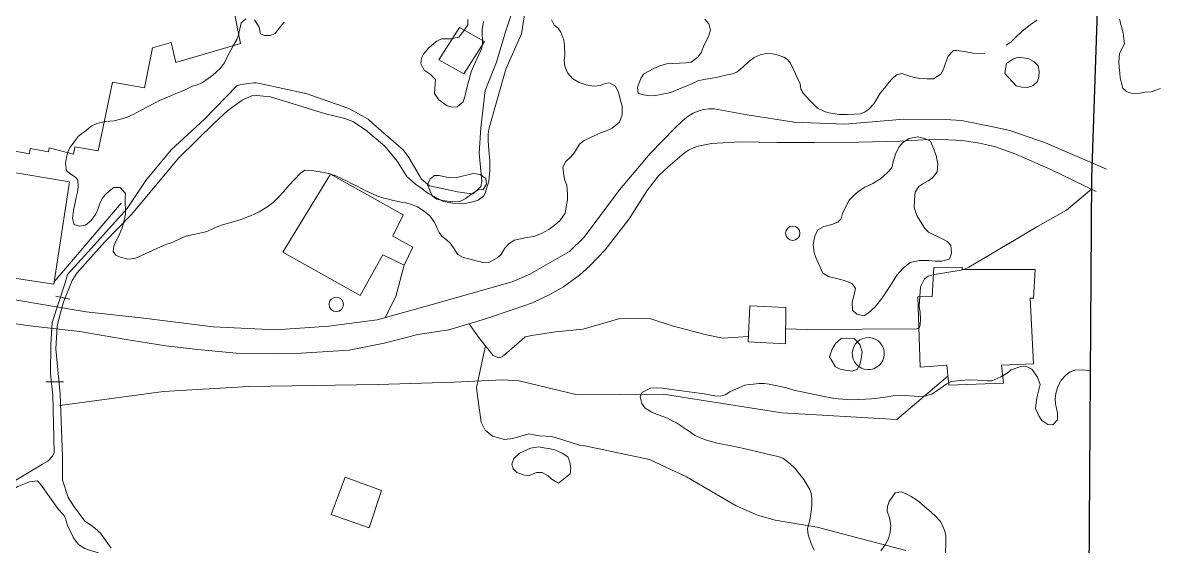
# Model space of a CAD drawing. Header units: metres. Extents: x 4652992 to 4879070, y 2074171 to 2309877.
# Drawn here: x 4654493.2 to 4654614.6, y 2308256 to 2308312 of the extents above; entities that cross this region are included whole.
import ezdxf

# ---------------------------------------------------------------- set-up
doc = ezdxf.new("R2010")
doc.units = ezdxf.units.M
doc.header["$MEASUREMENT"] = 0
doc.linetypes.add('DGN Style 3', pattern=[92.779933, 66.271381, -26.508552])
for name, color, linetype, lineweight in [('Level 16', 2, 'Continuous', 0), ('Level 17', 2, 'Continuous', 0), ('Level 19', 38, 'DGN Style 3', 0), ('Level 2', 6, 'Continuous', 0), ('Level 20', 30, 'DGN Style 3', 0), ('Level 30', 5, 'Continuous', 0), ('Level 35', 4, 'Continuous', 0), ('Level 37', 3, 'Continuous', 0), ('Level 40', 1, 'Continuous', 0), ('Level 47', 6, 'Continuous', 0), ('Level 61', 4, 'Continuous', 0)]:
    doc.layers.add(name, color=color, linetype=linetype, lineweight=lineweight)
doc.layers.add('Limite', color=38, linetype='Continuous', lineweight=0, plot=False)

# ---------------------------------------------------------------- blocks, each defined once
blk = doc.blocks.new('POSTE_1')
at = {"layer": 'Level 61'}
blk.add_circle((-4.7e-05, -1.9e-05, -2.4e-05), 0.770001, dxfattribs=at)

msp = doc.modelspace()

# ---------------------------------------------------------------- linework, layer by layer
at = {"layer": 'Level 16', "extrusion": (-0.0070424210708358, 0.0194901476623989, 0.9997852461651747)}
msp.add_circle((-5161995.555512, -588990.079396, 13567.329504), 1.716675999999999, dxfattribs=at)
at = {"layer": 'Level 17'}
msp.add_3dface([(4654530.261008, 2308257.993621, 1341.666783), (4654526.190332, 2308259.416424, 1341.466783), (4654527.696524, 2308263.428175, 1341.456783), (4654531.580093, 2308261.998933, 1341.626783)], dxfattribs=at)
at = {"layer": 'Level 19', "linetype": 'DGN Style 3'}
for points in [[(4654609.086728, 2308296.331207, 1356.793022), (4654602.597337, 2308299.134078, 1355.806067), (4654598.783095, 2308300.449689, 1355.351765), (4654597.134628, 2308300.807479, 1355.101765), (4654593.602919, 2308301.526811, 1354.568707), (4654591.847675, 2308301.619995, 1354.278707), (4654587.421467, 2308301.651075, 1353.489868), (4654581.134669, 2308301.130899, 1352.112017), (4654575.69126, 2308301.350615, 1350.76389), (4654570.681924, 2308302.121505, 1349.483582), (4654567.139525, 2308302.76071, 1348.783582), (4654566.561139, 2308302.755068, 1348.703582), (4654566.04122, 2308302.706762, 1348.633582), (4654565.514103, 2308302.561701, 1348.563582), (4654564.890173, 2308302.293563, 1348.453582), (4654564.334185, 2308301.958068, 1348.373582), (4654563.8389, 2308301.556754, 1348.293582), (4654562.99308, 2308300.723372, 1348.203582), (4654560.308797, 2308298.001254, 1347.313659), (4654557.019717, 2308294.131969, 1346.664705), (4654553.240309, 2308289.06472, 1345.850537), (4654551.688337, 2308287.542171, 1345.820537), (4654547.448933, 2308285.115493, 1345.215971), (4654545.563237, 2308284.283792, 1345.145971), (4654542.250049, 2308283.371998, 1344.61793), (4654536.98334, 2308281.859845, 1343.861646), (4654531.123695, 2308280.235322, 1342.623441), (4654525.933408, 2308279.558858, 1341.44928), (4654520.288699, 2308279.168751, 1339.918117), (4654513.573922, 2308279.460977, 1338.883478), (4654506.147457, 2308280.403237, 1338.053974), (4654500.004666, 2308281.066612, 1337.523396), (4654492.345795, 2308282.355942, 1337.296345)], [(4654607.998265, 2308293.923909, 1356.793022), (4654603.166317, 2308296.286294, 1356.033022), (4654599.418683, 2308297.912653, 1355.563022), (4654597.119689, 2308298.755779, 1355.203022), (4654595.528937, 2308299.105041, 1354.843022), (4654593.72119, 2308299.368323, 1354.643022), (4654590.748868, 2308299.51296, 1354.088022), (4654587.032496, 2308299.325087, 1353.398022), (4654582.623335, 2308299.190048, 1352.598022), (4654577.872602, 2308299.184177, 1351.463022), (4654573.886329, 2308299.189494, 1350.473022), (4654569.956727, 2308299.24315, 1349.443022), (4654566.870043, 2308299.057358, 1348.693022), (4654565.273993, 2308298.728483, 1348.363022), (4654564.475485, 2308298.373577, 1348.153022), (4654563.941526, 2308298.015302, 1347.988022), (4654562.212518, 2308296.571248, 1347.513022), (4654561.203331, 2308295.600705, 1347.393022), (4654559.999296, 2308294.033805, 1346.988022), (4654558.054139, 2308291.016761, 1346.533022), (4654555.497471, 2308287.699429, 1346.138022), (4654553.841929, 2308285.983158, 1345.883022), (4654552.738828, 2308284.983508, 1345.783022), (4654551.047254, 2308283.750375, 1345.548022), (4654549.584214, 2308282.947949, 1345.423022), (4654547.705494, 2308282.052695, 1345.168022), (4654545.657199, 2308281.325543, 1344.943022), (4654542.686142, 2308280.345356, 1344.553022), (4654538.779253, 2308279.137552, 1344.128022), (4654535.468706, 2308278.655912, 1343.688022), (4654531.868491, 2308277.741458, 1342.793022), (4654528.122042, 2308276.997695, 1341.943022), (4654522.97384, 2308276.658233, 1340.748022), (4654520.340258, 2308276.638649, 1340.023022), (4654516.024764, 2308276.675125, 1339.303022), (4654511.922355, 2308277.036309, 1338.758022), (4654508.511589, 2308277.455061, 1338.288022), (4654504.058359, 2308278.168039, 1337.858022), (4654499.317428, 2308278.980544, 1337.438022), (4654493.981081, 2308279.574987, 1337.283022), (4654491.551496, 2308279.935111, 1337.193022)]]:
    msp.add_polyline3d(points, dxfattribs=at)
at = {"layer": 'Level 2'}
msp.add_line((4654497.468159, 2308263.080643, 1335.366437), (4654497.45823, 2308265.628231, 1335.366437), dxfattribs=at)
for points in [[(4654545.985291, 2308314.494024, 1340.608169), (4654544.818668, 2308310.982537, 1340.470131), (4654543.887345, 2308307.761858, 1340), (4654542.66751, 2308304.723936, 1339.984141), (4654542.207298, 2308300.736849, 1339.966476), (4654542.008307, 2308298.048567, 1339.941734)], [(4654546.860121, 2308312.810014, 1340.58), (4654546.543418, 2308310.769639, 1340.54), (4654544.867853, 2308306.991544, 1340), (4654543.090313, 2308300.721846, 1339.961388)], [(4654542.008307, 2308298.048567, 1339.941734), (4654542.29975, 2308295.052108, 1339.659193), (4654542.192326, 2308294.480218, 1339.659193), (4654541.389185, 2308293.677998, 1339.541345), (4654541.188109, 2308293.68637, 1339.541345), (4654539.706888, 2308293.890426, 1339), (4654536.706582, 2308294.554517, 1338.932451), (4654535.867609, 2308295.255005, 1338.932451), (4654534.490078, 2308297.561893, 1338.813594), (4654533.928264, 2308298.337782, 1338.813594), (4654530.726807, 2308301.141862, 1338.656219), (4654530.137821, 2308301.658058, 1338.656219), (4654528.075597, 2308302.807406, 1338.54), (4654523.424899, 2308304.43916, 1338.52), (4654523.33085, 2308304.455443, 1338.52), (4654518.708039, 2308305.450095, 1338.513415), (4654518.185017, 2308305.531833, 1338.513415), (4654517.925567, 2308305.559126, 1338.513415), (4654516.547146, 2308305.381155, 1338.415487), (4654516.116956, 2308305.235302, 1338.415487), (4654512.646946, 2308301.651925, 1338.4), (4654509.062433, 2308298.405272, 1338), (4654506.381833, 2308295.104164, 1337.510462), (4654504.386448, 2308292.114415, 1337), (4654500.551381, 2308287.890841, 1336.88), (4654497.988546, 2308285.080834, 1336.88), (4654497.759828, 2308284.185589, 1336.88), (4654496.348314, 2308279.924988, 1336.88), (4654496.204205, 2308277.600264, 1336.88), (4654496.166997, 2308274.467126, 1336.406074), (4654496.414742, 2308272.181108, 1336), (4654496.554744, 2308266.0642, 1335.366437)], [(4654536.092722, 2308294.164645, 1338.980621), (4654535.977038, 2308294.174831, 1338.98), (4654535.207831, 2308294.712949, 1338.92), (4654534.294949, 2308295.54004, 1338.86), (4654533.241434, 2308297.18378, 1338.8), (4654531.913998, 2308298.7693, 1338.72), (4654529.857929, 2308300.516172, 1338.6), (4654528.517995, 2308301.417194, 1338.54), (4654527.64213, 2308301.744888, 1338.54), (4654525.581705, 2308302.242436, 1338.52), (4654519.701496, 2308304.052703, 1338.52), (4654517.847179, 2308304.215256, 1338.48), (4654517.484289, 2308304.049191, 1338.44), (4654517.030092, 2308303.863719, 1338.42), (4654516.664255, 2308303.680558, 1338.4), (4654515.138985, 2308302.588889, 1338.4), (4654513.697908, 2308301.271365, 1338.4), (4654509.89846, 2308297.548511, 1338), (4654504.847344, 2308291.466018, 1337), (4654501.946282, 2308288.517322, 1336.88), (4654498.980354, 2308285.192506, 1336.88), (4654498.494238, 2308284.413932, 1336.88), (4654497.606711, 2308282.225882, 1336.88), (4654497.187611, 2308280.71383, 1336.88), (4654496.898756, 2308279.548971, 1336.88), (4654496.759284, 2308277.108173, 1336.88), (4654497.206635, 2308272.263639, 1336), (4654497.45823, 2308265.628231, 1335.366437)], [(4654543.090313, 2308300.721846, 1339.961388), (4654542.971083, 2308300.081492, 1339.861388), (4654542.973896, 2308299.331877, 1339.771388), (4654543.058342, 2308298.391863, 1339.761388), (4654543.149817, 2308297.186234, 1339.741388), (4654543.141386, 2308296.218234, 1339.691388), (4654543.037687, 2308295.055208, 1339.661388), (4654542.662125, 2308293.745359, 1339.611388), (4654542.476322, 2308293.43381, 1339.551388), (4654541.911933, 2308293.020353, 1339.501388), (4654541.348762, 2308292.818204, 1339.471388), (4654540.976079, 2308292.750528, 1339.451388), (4654540.64762, 2308292.684008, 1339.401388), (4654539.480659, 2308292.6569, 1339.241388), (4654539.211184, 2308292.677115, 1339.231388), (4654538.188142, 2308292.871861, 1339.241388), (4654536.54087, 2308293.740707, 1339), (4654535.913361, 2308294.219378, 1338.975033)], [(4654496.554744, 2308266.0642, 1335.366437), (4654496.391295, 2308265.64208, 1335.366437), (4654495.887922, 2308265.125751, 1335.366437), (4654495.310369, 2308264.802472, 1335.366437), (4654491.236969, 2308262.356306, 1335), (4654487.044371, 2308260.182958, 1334.812468), (4654486.072862, 2308259.558617, 1334.812468)], [(4654495.108349, 2308262.671786, 1335.055283), (4654494.771694, 2308263.016605, 1335), (4654493.936507, 2308262.918107, 1334.97), (4654492.681655, 2308262.423724, 1334.95), (4654490.635023, 2308261.255506, 1334.87), (4654489.310128, 2308260.47259, 1334.840624)], [(4654498.63708, 2308256.92416, 1335.29), (4654497.998143, 2308258.259508, 1335.23), (4654497.769552, 2308258.984887, 1335.16), (4654497.657492, 2308259.239397, 1335.16), (4654497.501683, 2308259.472391, 1335.13), (4654497.042105, 2308259.969684, 1335.05), (4654495.108349, 2308262.671786, 1335.055283)], [(4654502.662124, 2308255.81297, 1335.381518), (4654501.531612, 2308257.421553, 1335.29), (4654500.649518, 2308258.169675, 1335.29), (4654499.834309, 2308258.703665, 1335.29), (4654498.627686, 2308260.343324, 1335.098918), (4654498.055248, 2308261.256673, 1335.098918), (4654497.468159, 2308263.080643, 1335.366437)], [(4654503.257127, 2308245.366252, 1335.56), (4654503.616049, 2308246.621252, 1335.54), (4654503.700914, 2308247.326468, 1335.53), (4654503.421136, 2308248.30117, 1335.53), (4654503.047367, 2308248.834161, 1335.53), (4654502.771049, 2308249.284986, 1335.45), (4654502.582867, 2308249.747935, 1335.45), (4654502.349393, 2308250.62052, 1335.44), (4654502.34616, 2308251.044336, 1335.44), (4654502.371881, 2308251.4928, 1335.42), (4654502.767527, 2308253.109309, 1335.38), (4654502.770415, 2308253.593377, 1335.32), (4654502.468484, 2308254.303501, 1335.29), (4654501.940821, 2308254.97676, 1335.29), (4654501.198245, 2308255.356986, 1335.29), (4654500.560743, 2308255.55342, 1335.29), (4654499.863419, 2308255.793285, 1335.29), (4654499.160573, 2308256.211264, 1335.29), (4654498.605421, 2308256.967272, 1335.29)]]:
    msp.add_polyline3d(points, dxfattribs=at)
at = {"layer": 'Level 20', "extrusion": (-0.5837366227017498, 0.1237818854310515, 0.8024522416666858), "elevation": -2430219.927675, "flags": 128}
msp.add_lwpolyline([(-3223599.612401, 3270361.599943), (-3223602.062226, 3270362.387587), (-3223605.508612, 3270362.638962)], dxfattribs=at)
at = {"layer": 'Level 20', "linetype": 'Continuous'}
for points in [[(4654607.491794, 2308294.171527, 1356.713361), (4654604.821314, 2308291.943727, 1357.093361), (4654601.742323, 2308290.180422, 1357.733361), (4654597.527643, 2308287.706529, 1358.213361), (4654594.399729, 2308285.862965, 1358.113361), (4654593.906936, 2308285.63526, 1358.113361), (4654593.548718, 2308285.530053, 1358.113361), (4654590.711755, 2308285.075107, 1358.113361), (4654590.048712, 2308284.898676, 1358.133361), (4654589.647178, 2308284.606259, 1358.153361), (4654589.223612, 2308283.759505, 1358.153361), (4654589.078683, 2308281.690199, 1357.873361), (4654589.163512, 2308281.0074, 1357.953361), (4654589.204946, 2308280.333821, 1358.013361), (4654589.191852, 2308279.686933, 1357.993361), (4654589.107413, 2308279.38759, 1357.973361), (4654588.832654, 2308279.249545, 1357.993361), (4654577.131409, 2308279.181884, 1357.333361), (4654574.790229, 2308279.265629, 1357.013361)], [(4654570.803991, 2308278.434139, 1356.700836), (4654568.03972, 2308278.249496, 1356.080836), (4654566.189944, 2308278.672162, 1355.620836), (4654562.658513, 2308279.587663, 1354.920836), (4654560.365122, 2308280.33123, 1354.540836), (4654557.055031, 2308280.353098, 1353.080836), (4654553.130961, 2308279.220087, 1351.280836), (4654550.174169, 2308278.925096, 1349.800836), (4654547.637961, 2308278.540877, 1348.840836), (4654546.919351, 2308278.390946, 1348.380836), (4654546.277798, 2308277.846686, 1348.020836), (4654544.485657, 2308276.261388, 1346.300836), (4654544.115802, 2308276.173542, 1345.740836), (4654543.500766, 2308276.409855, 1345.400836), (4654541.96047, 2308278.384622, 1344.800836), (4654540.946281, 2308279.807483, 1344.520836)], [(4654587.660709, 2308255.568623, 1344.743158), (4654578.180481, 2308258.068457, 1344.863158), (4654573.688483, 2308258.834013, 1344.903158), (4654571.785891, 2308259.360043, 1344.663158), (4654569.517987, 2308260.333542, 1344.463158), (4654564.186093, 2308263.436104, 1343.503158), (4654560.220869, 2308265.293196, 1342.903158), (4654553.335029, 2308266.750438, 1342.903158), (4654552.734764, 2308266.846624, 1343.103158), (4654551.082931, 2308267.381279, 1343.463158), (4654549.796969, 2308267.745965, 1343.663158), (4654548.480767, 2308267.839432, 1343.983158), (4654547.814485, 2308267.918744, 1344.063158), (4654547.316576, 2308268.054962, 1344.143158), (4654545.616463, 2308267.551051, 1343.503158), (4654544.718836, 2308267.432549, 1342.983158), (4654543.432874, 2308267.797235, 1342.583158), (4654542.64233, 2308268.427236, 1342.663158), (4654542.244846, 2308269.282519, 1342.823158), (4654541.821592, 2308272.086589, 1342.863158), (4654541.747542, 2308272.99681, 1343.063158), (4654542.679879, 2308277.46229, 1343.983158)]]:
    msp.add_polyline3d(points, dxfattribs=at)
at = {"layer": 'Level 30', "color": 1}
for points in [[(4654515.56251, 2308314.440915, 1345.449491), (4654516.496049, 2308309.734479, 1345.079491), (4654509.581916, 2308307.70771, 1345.079491), (4654509.081193, 2308309.856931, 1345.469491), (4654507.096948, 2308309.302758, 1345.229491), (4654506.216431, 2308305.012126, 1344.779491), (4654502.804557, 2308305.636547, 1344.599491), (4654501.275095, 2308298.265676, 1344.229491), (4654498.782118, 2308298.718076, 1344.229491), (4654498.647114, 2308297.940316, 1344.249491), (4654496.036994, 2308298.594227, 1346.789491), (4654495.967448, 2308298.1789, 1346.839491), (4654494.001076, 2308298.534875, 1347.139491), (4654493.915174, 2308297.977096, 1347.129491), (4654489.021768, 2308298.846892, 1347.069491)], [(4654521.025127, 2308287.459875, 1348.319491), (4654526.102791, 2308295.788128, 1348.559491), (4654533.885089, 2308291.429101, 1348.209491), (4654532.80109, 2308289.149417, 1347.909491), (4654534.909863, 2308287.992617, 1345.119491), (4654534.005092, 2308286.063945, 1345.339491), (4654531.712096, 2308287.168925, 1347.969493), (4654529.293301, 2308282.807064, 1348.289491), (4654521.025127, 2308287.459875, 1348.319491)], [(4654601.462956, 2308285.594963, 1360.033022), (4654601.298971, 2308282.537568, 1360.453022), (4654600.944417, 2308282.537775, 1360.563022), (4654601.283541, 2308275.523343, 1360.463022), (4654597.887427, 2308275.388617, 1360.423022), (4654598.074512, 2308273.457557, 1360.093022), (4654592.257421, 2308273.228792, 1360.223022), (4654592.030372, 2308275.378485, 1360.653022), (4654589.169176, 2308275.175245, 1360.333022), (4654588.931506, 2308282.693516, 1360.483022), (4654590.449834, 2308282.70146, 1360.493022), (4654590.648632, 2308285.811508, 1360.043022), (4654593.659832, 2308285.84781, 1360.063022), (4654593.661102, 2308285.592359, 1360.103022), (4654601.462956, 2308285.594963, 1360.033022)]]:
    msp.add_polyline3d(points, dxfattribs=at)
for points in [[(4654496.526022, 2308284.024858, 1344.150306), (4654489.670937, 2308285.064068, 1344.180306), (4654491.404486, 2308296.114339, 1344.350306), (4654498.211132, 2308294.962627, 1344.280306)], [(4654570.779231, 2308277.85887, 1358.623022), (4654570.944832, 2308281.706472, 1358.713022), (4654574.827697, 2308281.543588, 1358.803022), (4654574.763563, 2308277.644419, 1358.763022)]]:
    msp.add_3dface(points, dxfattribs=at)
at = {"layer": 'Level 35'}
msp.add_line((4654496.563967, 2308284.271158, 1338.255583), (4654503.733828, 2308292.676686, 1339.215583), dxfattribs=at)
msp.add_3dface([(4654537.695463, 2308308.000777, 1342.509491), (4654539.899398, 2308311.466539, 1342.449491), (4654542.584174, 2308309.966232, 1342.549491), (4654540.385217, 2308306.522463, 1342.539491)], dxfattribs=at)
at = {"layer": 'Level 37'}
msp.add_line((4654592.152776, 2308274.219565, 1359.573361), (4654586.675044, 2308269.566391, 1359.293361), dxfattribs=at)
at = {"layer": 'Level 37', "extrusion": (-0.1289229035739203, 0.284523587367897, 0.9499606376926218), "elevation": 57965.659743, "flags": 128}
msp.add_lwpolyline([(-5192337.373462, -171930.035048), (-5192326.483383, -171936.053559), (-5192315.72801, -171943.480657)], dxfattribs=at)
at = {"layer": 'Level 37'}
msp.add_polyline3d([(4654561.687505, 2308272.266936, 1354.857944), (4654552.50728, 2308272.216137, 1350.157944), (4654546.288391, 2308273.70317, 1346.857944), (4654544.535332, 2308273.813644, 1345.217944), (4654539.312305, 2308273.553797, 1343.277944), (4654531.200957, 2308273.307166, 1342.177944), (4654517.393367, 2308273.10064, 1340.717944), (4654508.272528, 2308272.561153, 1339.677944), (4654497.174391, 2308271.073887, 1336.897944)], dxfattribs=at)
at = {"layer": 'Level 40', "color": 3}
for points in [[(4654549.750037, 2308312.274217, 1346.940038), (4654550.03059, 2308311.716398, 1346.940038), (4654550.468659, 2308311.381734, 1346.940038), (4654550.767942, 2308310.970897, 1346.940038), (4654551.065501, 2308310.09244, 1346.800038), (4654551.151627, 2308309.545759, 1346.800038), (4654551.172787, 2308308.454323, 1346.800038), (4654551.117775, 2308307.952741, 1346.800038), (4654551.16955, 2308307.322784, 1346.820038), (4654551.463582, 2308306.626232, 1346.840038), (4654552.023094, 2308305.963825, 1346.840038), (4654552.69561, 2308305.59442, 1346.900038), (4654553.466894, 2308305.32479, 1347.060038), (4654554.268035, 2308305.18468, 1347.200038), (4654554.953402, 2308305.265433, 1347.300038), (4654555.474199, 2308305.486845, 1347.420038), (4654555.969632, 2308305.532492, 1347.640038), (4654556.587683, 2308305.189761, 1347.920038), (4654556.917242, 2308304.51585, 1348.120038), (4654557.18045, 2308303.554117, 1348.240038), (4654557.323183, 2308303.055788, 1348.260038), (4654557.319736, 2308302.120546, 1348.240038), (4654557.036155, 2308301.350529, 1348.140038), (4654556.250297, 2308300.702379, 1347.820038), (4654555.622921, 2308300.413045, 1347.680038), (4654555.09763, 2308300.237877, 1347.560038), (4654554.64125, 2308300.032965, 1347.440038), (4654553.910614, 2308299.6901, 1347.380038), (4654553.247712, 2308299.378125, 1347.260038), (4654552.76265, 2308298.983057, 1347.160038), (4654552.197002, 2308298.10694, 1347.080038), (4654551.775391, 2308297.592709, 1347.040038), (4654551.294822, 2308297.151397, 1347.020038), (4654550.954425, 2308296.529324, 1347.000038), (4654551.086448, 2308295.655863, 1347.060038), (4654551.161445, 2308295.126644, 1347.180038), (4654551.387534, 2308294.595499, 1347.260038), (4654551.464125, 2308293.61305, 1347.300038), (4654551.450308, 2308293.02723, 1347.300038), (4654551.374215, 2308292.499936, 1347.320038), (4654551.200739, 2308291.615934, 1347.300038), (4654550.637233, 2308290.814843, 1347.240038), (4654550.050085, 2308290.305609, 1347.240038), (4654549.450634, 2308289.874471, 1347.240038), (4654548.667884, 2308289.43701, 1347.200038), (4654547.871655, 2308289.138281, 1347.180038), (4654546.899727, 2308288.997672, 1347.100038), (4654545.807952, 2308288.731576, 1346.960038), (4654545.242851, 2308288.383715, 1346.940038), (4654544.774586, 2308287.864305, 1346.940038), (4654544.324293, 2308287.159919, 1346.940038), (4654543.94581, 2308286.832773, 1346.940038), (4654543.116405, 2308286.390133, 1346.840038), (4654542.397654, 2308286.361765, 1346.600038), (4654541.696456, 2308286.541014, 1346.420038), (4654540.911902, 2308286.75308, 1346.320038), (4654540.294061, 2308286.899514, 1346.160038), (4654539.730474, 2308287.215571, 1346.160038), (4654539.270906, 2308287.917118, 1345.720038), (4654538.919301, 2308288.429655, 1345.240038), (4654538.510122, 2308288.758178, 1345.160038), (4654538.027541, 2308289.16269, 1344.920038), (4654537.736069, 2308289.541673, 1344.400038), (4654537.518967, 2308289.980329, 1343.940038), (4654537.283892, 2308290.603962, 1343.940038), (4654536.726523, 2308291.341396, 1344.260038), (4654536.144964, 2308291.84243, 1344.560038), (4654535.41349, 2308292.284754, 1345.040038), (4654534.666604, 2308292.594486, 1345.700038), (4654534.124308, 2308292.739958, 1346.280038), (4654533.680989, 2308292.788907, 1346.980038), (4654533.204285, 2308292.890242, 1347.420038), (4654532.803127, 2308292.990615, 1347.760038), (4654532.344186, 2308293.103271, 1347.980038), (4654531.838591, 2308293.210747, 1347.980038), (4654531.081753, 2308293.477307, 1347.980038), (4654529.833556, 2308294.044569, 1348.000038), (4654529.052111, 2308294.467323, 1348.080038), (4654528.424107, 2308294.766881, 1348.200038), (4654527.914986, 2308295.056264, 1348.340038), (4654527.312556, 2308295.335289, 1348.380038), (4654526.677917, 2308295.606064, 1348.380038), (4654526.062217, 2308295.827525, 1348.400038), (4654525.441058, 2308295.959568, 1348.380038), (4654524.798818, 2308296.065899, 1348.380038), (4654524.08435, 2308296.187584, 1348.320038), (4654523.389997, 2308296.199319, 1348.260038), (4654522.907077, 2308295.879277, 1348.200038), (4654521.64867, 2308294.561665, 1348.120038), (4654521.089447, 2308293.910627, 1348.040038), (4654520.55794, 2308293.314083, 1347.800038), (4654519.989732, 2308292.755533, 1347.600038), (4654519.327039, 2308292.247261, 1347.400038), (4654518.484365, 2308291.747056, 1347.280038), (4654517.553842, 2308291.325911, 1347.280038), (4654516.539962, 2308290.937582, 1347.280038), (4654515.510462, 2308290.612959, 1347.120038), (4654514.658592, 2308290.401539, 1346.680038), (4654514.054439, 2308290.212943, 1346.440038), (4654513.594741, 2308289.99364, 1346.200038), (4654512.781924, 2308289.622955, 1345.700038), (4654512.129941, 2308289.489816, 1345.660038), (4654511.485769, 2308289.324823, 1345.660038), (4654510.658297, 2308289.153507, 1345.540038), (4654509.809954, 2308288.760181, 1345.020038), (4654509.003772, 2308288.418279, 1344.660038), (4654508.567297, 2308288.299713, 1344.440038), (4654505.183878, 2308286.769585, 1344.420038), (4654504.440728, 2308286.701114, 1344.180038), (4654503.638411, 2308286.901859, 1343.700038), (4654503.159356, 2308287.124465, 1343.540038), (4654502.87452, 2308287.532231, 1343.420038), (4654502.957248, 2308288.088307, 1343.380038), (4654503.15554, 2308288.619817, 1343.380038), (4654503.474857, 2308289.216178, 1343.380038), (4654503.832807, 2308290.045869, 1343.420038), (4654503.977811, 2308290.543417, 1343.460038), (4654504.200083, 2308291.507624, 1343.480038), (4654504.171659, 2308293.15917, 1343.500038), (4654504.193288, 2308293.713138, 1343.500038), (4654503.630458, 2308294.361154, 1343.500038), (4654502.961678, 2308294.352356, 1343.340038), (4654502.501014, 2308293.997391, 1343.240038), (4654502.027081, 2308293.584861, 1343.220038), (4654501.707555, 2308293.184797, 1343.200038), (4654501.462608, 2308292.648108, 1343.200038), (4654501.244411, 2308292.030251, 1343.180038), (4654500.996146, 2308291.479172, 1343.140038), (4654500.515787, 2308290.841562, 1343.140038), (4654499.917511, 2308290.349789, 1343.140038), (4654499.283291, 2308290.22797, 1343.160038), (4654498.689848, 2308290.414507, 1343.220038), (4654498.544764, 2308291.034107, 1343.300038), (4654498.621614, 2308291.893359, 1343.400038), (4654498.925648, 2308293.27798, 1343.460038), (4654499.061665, 2308293.868017, 1343.660038), (4654499.1399, 2308294.470338, 1344.220038), (4654499.11584, 2308295.154789, 1344.580038), (4654498.843307, 2308295.484457, 1344.940038), (4654498.460878, 2308295.731812, 1345.460038), (4654497.87386, 2308296.143428, 1345.680038), (4654497.783032, 2308296.93265, 1345.700038), (4654497.882348, 2308297.560682, 1345.820038), (4654498.021682, 2308298.16511, 1345.880038), (4654498.316601, 2308298.721369, 1345.960038), (4654498.821358, 2308299.399081, 1346.180038), (4654499.144202, 2308299.813536, 1346.220038), (4654499.522685, 2308300.140682, 1346.220038), (4654499.937871, 2308300.429833, 1346.180038), (4654500.532828, 2308300.907215, 1346.180038), (4654501.131313, 2308301.20269, 1346.220038), (4654502.073174, 2308301.410076, 1346.260038), (4654502.999623, 2308301.484871, 1346.280038), (4654503.643795, 2308301.649863, 1346.280038), (4654504.294602, 2308301.843638, 1346.180038), (4654505.086339, 2308302.188611, 1346.160038), (4654505.854643, 2308302.629144, 1346.120038), (4654507.300295, 2308303.37858, 1345.840038), (4654507.8166, 2308303.646236, 1345.840038), (4654509.108053, 2308304.186909, 1345.720038), (4654509.585514, 2308304.417533, 1345.700038), (4654510.081913, 2308304.598842, 1345.680038), (4654510.873649, 2308304.943815, 1345.780038), (4654511.354427, 2308305.18883, 1345.780038), (4654511.890846, 2308305.346535, 1345.780038), (4654512.347226, 2308305.551448, 1345.780038), (4654512.787985, 2308305.820066, 1345.780038), (4654513.52173, 2308306.37362, 1345.780038), (4654513.900213, 2308306.700765, 1345.780038), (4654514.363019, 2308307.130757, 1345.660038), (4654514.765692, 2308307.694303, 1345.560038), (4654515.000686, 2308308.187818, 1345.420038), (4654515.701385, 2308309.518311, 1345.320038), (4654516.095071, 2308310.174345, 1345.280038), (4654516.290046, 2308310.691464, 1345.280038), (4654516.56754, 2308311.960956, 1345.160038), (4654517.073682, 2308312.381735, 1345.160038)], [(4654517.989212, 2308312.277695, 1345.260038), (4654518.507739, 2308311.503229, 1345.320038), (4654518.618472, 2308310.800354, 1345.380038), (4654519.071953, 2308310.59828, 1345.460038), (4654519.650742, 2308310.611112, 1345.480038), (4654520.185985, 2308310.829452, 1345.500038), (4654520.631994, 2308311.383786, 1345.520038), (4654521.173453, 2308312.023503, 1345.820038)], [(4654540.808383, 2308312.30925, 1345.400038), (4654540.80294, 2308311.743088, 1345.380038), (4654540.393984, 2308311.094057, 1345.380038), (4654539.842952, 2308310.429234, 1345.260038), (4654538.973889, 2308310.261354, 1345.140038), (4654537.973243, 2308310.259447, 1345.000038), (4654537.485841, 2308310.010419, 1344.940038), (4654536.979908, 2308309.612001, 1344.900038), (4654536.590014, 2308309.250243, 1344.800038), (4654536.063624, 2308308.62618, 1344.440038), (4654535.839918, 2308308.183089, 1344.300038), (4654535.783795, 2308307.597036, 1344.260038), (4654536.146729, 2308306.891219, 1344.100038), (4654536.773555, 2308306.466619, 1343.720038), (4654537.337812, 2308305.901992, 1343.660038), (4654537.229222, 2308304.407117, 1342.520038)], [(4654537.229222, 2308304.407117, 1342.520038), (4654537.708194, 2308303.73796, 1342.500038), (4654538.603433, 2308303.072295, 1342.420038), (4654539.143244, 2308302.942189, 1342.360038), (4654539.664191, 2308303.00009, 1342.360038), (4654540.324089, 2308303.534434, 1342.360038), (4654540.484362, 2308304.037011, 1342.380038), (4654540.597276, 2308304.534325, 1342.520038), (4654540.864351, 2308305.642845, 1342.660038), (4654541.154144, 2308306.715869, 1342.880038), (4654541.539518, 2308307.599909, 1342.940038), (4654541.932929, 2308308.451573, 1343.080038), (4654542.263772, 2308309.163212, 1343.300038), (4654542.360612, 2308309.725274, 1343.680038), (4654542.341805, 2308311.201237, 1343.680038), (4654542.47099, 2308312.109081, 1343.700038)], [(4654596.089207, 2308308.658472, 1358.360038), (4654594.847098, 2308308.726261, 1358.000038), (4654593.869293, 2308308.888829, 1357.740038), (4654593.108171, 2308309.005335, 1357.340038), (4654592.74489, 2308309.007078, 1356.880038), (4654592.127885, 2308308.368323, 1356.540038), (4654591.66495, 2308307.01748, 1356.540038), (4654591.387795, 2308306.472542, 1356.520038), (4654590.595092, 2308305.991907, 1356.380038), (4654589.908549, 2308305.971788, 1356.320038), (4654589.159731, 2308306.010197, 1356.320038), (4654588.560828, 2308306.107316, 1356.300038), (4654588.082948, 2308306.269287, 1356.300038), (4654587.207228, 2308306.546021, 1356.220038), (4654586.645236, 2308306.408848, 1356.120038), (4654586.217956, 2308306.001497, 1356.080038), (4654585.830696, 2308305.570543, 1356.040038), (4654585.378052, 2308304.987427, 1355.980038), (4654584.917597, 2308304.436165, 1355.800038), (4654584.523911, 2308303.78013, 1355.740038), (4654584.234452, 2308303.313289, 1355.740038), (4654583.649656, 2308302.682784, 1355.740038), (4654583.208897, 2308302.414166, 1355.560038), (4654582.762469, 2308302.252427, 1355.360038), (4654582.127074, 2308302.191243, 1355.180038), (4654581.364986, 2308302.172088, 1355.000038), (4654580.516224, 2308302.171357, 1354.900038), (4654579.856221, 2308302.266367, 1354.680038), (4654579.422854, 2308302.35849, 1353.980038), (4654578.949468, 2308302.474217, 1353.640038), (4654578.186961, 2308302.847656, 1353.620038), (4654577.728778, 2308303.29227, 1353.360038), (4654577.372889, 2308303.654754, 1352.920038), (4654576.663252, 2308304.454749, 1352.660038), (4654576.399496, 2308304.888226, 1352.580038), (4654576.331133, 2308305.446227, 1352.580038), (4654575.591769, 2308307.037552, 1352.580038), (4654575.321168, 2308307.638544, 1352.460038), (4654574.992995, 2308308.055522, 1352.060038), (4654574.59612, 2308308.305948, 1351.740038), (4654573.991549, 2308308.509946, 1351.480038), (4654573.39928, 2308308.635848, 1351.220038), (4654572.758216, 2308308.681543, 1351.160038), (4654572.077342, 2308308.554546, 1351.160038), (4654571.428886, 2308308.2395, 1351.160038), (4654570.864961, 2308307.831004, 1351.120038), (4654570.222383, 2308307.212781, 1351.080038), (4654569.585264, 2308306.683977, 1351.080038), (4654569.106627, 2308306.513988, 1351.020038), (4654568.372464, 2308306.353029, 1350.960038), (4654567.549485, 2308306.135468, 1350.920038), (4654566.728649, 2308305.992934, 1350.880038), (4654566.043281, 2308305.91218, 1350.800038), (4654565.413554, 2308305.744117, 1350.740038), (4654564.818387, 2308305.463033, 1350.680038), (4654564.168755, 2308305.208623, 1350.620038), (4654563.686802, 2308305.024243, 1350.520038), (4654562.527501, 2308304.53096, 1350.000038), (4654561.592275, 2308304.352356, 1349.700038), (4654560.922529, 2308304.207896, 1349.600038), (4654560.293768, 2308304.175495, 1349.320038), (4654559.604874, 2308304.276647, 1348.860038), (4654559.015923, 2308304.41694, 1348.740038), (4654558.935257, 2308305.053038, 1348.560038), (4654559.126915, 2308305.555766, 1348.560038), (4654559.354098, 2308306.081134, 1348.540038), (4654559.636922, 2308306.519193, 1348.520038), (4654560.622877, 2308307.049326, 1348.520038), (4654561.346878, 2308307.363409, 1348.520038), (4654562.047657, 2308307.576753, 1348.540038), (4654564.117239, 2308307.680282, 1348.580038), (4654564.680406, 2308307.756819, 1348.580038), (4654565.435232, 2308308.336084, 1348.560038), (4654565.77798, 2308308.836886, 1348.500038), (4654566.044973, 2308309.534948, 1348.220038), (4654566.245617, 2308309.945187, 1347.960038), (4654566.581521, 2308310.613505, 1347.940038), (4654566.764193, 2308311.208721, 1348.060038), (4654566.564644, 2308311.854994, 1347.980038), (4654566.134176, 2308312.354103, 1347.940038)], [(4654601.680458, 2308312.247952, 1357.120038), (4654600.964286, 2308311.767442, 1357.400038), (4654600.066271, 2308311.02427, 1357.480038), (4654599.374453, 2308310.38792, 1357.480038), (4654598.902147, 2308309.915824, 1357.560038), (4654598.370011, 2308309.57698, 1357.880038)], [(4654611.013274, 2308309.721229, 1356.080038), (4654610.884926, 2308310.86342, 1356.000038), (4654610.477317, 2308312.366312, 1356.000038)], [(4654614.888497, 2308304.939597, 1359.184124), (4654613.896115, 2308304.58627, 1359.104124), (4654613.245367, 2308304.54636, 1358.744124), (4654612.687754, 2308304.456495, 1358.684124), (4654612.122113, 2308304.418806, 1358.664124), (4654611.784495, 2308304.426362, 1358.184124), (4654611.285495, 2308304.580314, 1357.844124), (4654610.842298, 2308304.961641, 1357.504124), (4654610.698983, 2308305.51123, 1357.284124), (4654610.574938, 2308306.07442, 1356.924124), (4654610.52757, 2308306.590499, 1356.744124), (4654610.466954, 2308307.227376, 1356.664124), (4654610.422395, 2308307.7599, 1356.664124), (4654610.478201, 2308308.681394, 1356.644124), (4654611.013274, 2308309.721229, 1356.080038)], [(4654598.226683, 2308306.558595, 1356.980038), (4654598.292824, 2308307.042715, 1356.820038), (4654598.411078, 2308307.621432, 1356.720038), (4654599.157127, 2308308.096888, 1356.600038), (4654599.656843, 2308308.292588, 1356.580038), (4654600.244618, 2308308.212931, 1356.560038), (4654600.782422, 2308308.113704, 1356.580038), (4654601.360454, 2308307.794576, 1356.620038), (4654601.789746, 2308307.356103, 1356.700038), (4654601.915891, 2308306.785819, 1356.720038), (4654601.880993, 2308306.174286, 1356.760038), (4654601.710416, 2308305.69727, 1356.800038), (4654601.208766, 2308305.230246, 1356.800038), (4654600.654585, 2308305.06122, 1356.800038), (4654600.05354, 2308305.083313, 1356.800038), (4654599.446826, 2308305.212285, 1356.800038), (4654598.226683, 2308306.558595, 1356.980038)], [(4654578.003339, 2308286.898483, 1360.600038), (4654577.844627, 2308287.378599, 1360.540038), (4654577.752139, 2308288.276206, 1360.480038), (4654577.915184, 2308289.179099, 1360.380038), (4654578.246428, 2308289.837957, 1360.320038), (4654578.878695, 2308290.179946, 1360.280038), (4654579.737091, 2308290.399534, 1360.280038), (4654580.37828, 2308290.650343, 1360.260038), (4654580.733023, 2308291.021476, 1360.260038), (4654580.874707, 2308291.57176, 1360.260038), (4654581.170891, 2308292.208298, 1360.380038), (4654581.591857, 2308292.996922, 1360.580038), (4654582.350665, 2308293.758481, 1360.680038), (4654582.822777, 2308294.119583, 1360.740038), (4654583.275285, 2308294.39556, 1360.760038), (4654584.098306, 2308294.786346, 1360.800038), (4654584.929936, 2308295.279471, 1360.820038), (4654585.665874, 2308295.941718, 1360.820038), (4654586.131136, 2308296.467964, 1360.820038), (4654586.292423, 2308297.103373, 1360.760038), (4654586.582638, 2308298.038797, 1360.700038), (4654586.934678, 2308298.723003, 1360.600038), (4654587.323287, 2308299.176233, 1360.540038), (4654588.00695, 2308299.61148, 1360.540038), (4654588.88407, 2308299.78245, 1360.540038), (4654589.668514, 2308299.615948, 1360.540038), (4654590.288655, 2308299.32063, 1360.520038), (4654590.691654, 2308298.342235, 1360.520038), (4654590.880084, 2308297.796288, 1360.520038), (4654591.065876, 2308296.849114, 1360.560038), (4654590.982752, 2308296.033425, 1360.160038), (4654590.505615, 2308295.390652, 1360.080038), (4654590.043305, 2308295.072112, 1360.160038), (4654589.474623, 2308294.746389, 1360.180038), (4654589.018848, 2308294.456225, 1360.180038), (4654588.657885, 2308293.863198, 1360.180038), (4654588.560498, 2308293.050536, 1360.200038), (4654588.520161, 2308292.225764, 1360.200038), (4654588.820934, 2308291.388114, 1360.300038), (4654589.11781, 2308290.923315, 1360.380038), (4654589.39389, 2308290.433169, 1360.520038), (4654589.716024, 2308289.948128, 1360.640038), (4654590.064297, 2308289.576586, 1360.700038), (4654591.602021, 2308288.848412, 1360.920038), (4654592.079537, 2308288.583367, 1360.960038), (4654592.456334, 2308288.205771, 1361.000038), (4654592.541094, 2308287.339566, 1361.120038), (4654592.305227, 2308286.705106, 1361.240038), (4654591.446832, 2308286.485519, 1361.360038), (4654590.775609, 2308286.49406, 1361.200038), (4654590.131717, 2308286.556324, 1361.100038), (4654589.112851, 2308286.549369, 1361.060038), (4654588.126092, 2308286.357027, 1360.880038), (4654587.360435, 2308285.760613, 1360.620038), (4654586.69047, 2308284.995078, 1360.500038), (4654585.944479, 2308283.769489, 1360.280038), (4654585.068052, 2308282.497182, 1360.180038), (4654584.354419, 2308281.606987, 1360.180038), (4654583.615214, 2308280.930553, 1360.180038), (4654583.148444, 2308280.657604, 1360.200038), (4654582.406787, 2308280.815023, 1360.220038), (4654581.957483, 2308281.267533, 1360.220038), (4654581.908977, 2308282.096281, 1360.240038), (4654582.130266, 2308282.927287, 1360.320038), (4654582.255299, 2308283.600153, 1360.400038), (4654581.865118, 2308284.114518, 1360.400038), (4654581.088088, 2308284.443137, 1360.400038), (4654579.386375, 2308284.848976, 1360.420038), (4654578.754044, 2308285.221286, 1360.420038), (4654578.003339, 2308286.898483, 1360.600038)], [(4654536.990941, 2308293.480921, 1342.030306), (4654537.486431, 2308293.106255, 1342.030306), (4654538.103414, 2308292.959896, 1342.010306), (4654539.215651, 2308292.847012, 1342.010306), (4654539.95889, 2308292.881749, 1342.000306), (4654540.535378, 2308293.136676, 1342.000306), (4654541.237646, 2308293.672899, 1342.010306), (4654541.925621, 2308294.112057, 1342.020306), (4654542.441362, 2308294.133484, 1342.050306), (4654542.813699, 2308294.716638, 1342.050306), (4654542.736997, 2308295.333505, 1341.980306), (4654542.139788, 2308295.737461, 1341.930306), (4654541.392976, 2308295.857479, 1341.910306), (4654539.644933, 2308295.420033, 1341.890306), (4654538.833564, 2308295.392057, 1341.880306), (4654537.742291, 2308295.631389, 1341.870306), (4654537.238937, 2308295.630432, 1341.850306), (4654536.761547, 2308295.300572, 1341.870306), (4654536.480923, 2308294.644053, 1341.940306), (4654536.990941, 2308293.480921, 1342.030306)], [(4654579.493511, 2308276.28457, 1360.740038), (4654579.723723, 2308277.024397, 1360.720038), (4654580.115284, 2308277.685334, 1360.700038), (4654580.715445, 2308278.212709, 1360.700038), (4654581.342686, 2308278.273027, 1360.700038), (4654582.143466, 2308278.177463, 1360.700038), (4654582.726789, 2308277.59234, 1360.680038), (4654582.980312, 2308276.809362, 1360.680038), (4654582.884999, 2308276.070665, 1360.680038), (4654582.764113, 2308275.545728, 1360.680038), (4654582.47773, 2308274.951752, 1360.680038), (4654581.88913, 2308274.734423, 1360.680038), (4654581.16293, 2308274.829039, 1360.700038), (4654580.624218, 2308274.958264, 1360.700038), (4654580.108376, 2308275.186801, 1360.700038), (4654579.493511, 2308276.28457, 1360.740038)], [(4654577.849467, 2308255.623643, 1352.020038), (4654577.519803, 2308256.31081, 1351.920038), (4654577.216224, 2308257.254872, 1351.840038), (4654577.142666, 2308257.903307, 1351.840038), (4654577.295471, 2308258.5193, 1351.900038), (4654577.416983, 2308259.064733, 1351.920038), (4654577.531741, 2308259.719646, 1352.060038), (4654577.603431, 2308260.460848, 1352.260038), (4654577.581057, 2308261.129329, 1352.420038), (4654577.51097, 2308261.653541, 1352.640038), (4654577.373279, 2308262.084, 1352.900038), (4654577.061956, 2308262.6438, 1353.020038), (4654576.744066, 2308263.174116, 1353.100038), (4654576.300632, 2308263.700113, 1353.260038), (4654575.764496, 2308264.369206, 1353.360038), (4654575.293053, 2308264.839384, 1353.360038), (4654574.489409, 2308265.426132, 1353.580038), (4654574.000184, 2308265.606786, 1353.700038), (4654573.31936, 2308265.76622, 1353.900038), (4654570.331651, 2308266.475319, 1354.300038), (4654568.98159, 2308266.776301, 1354.440038), (4654567.487829, 2308267.061368, 1354.660038), (4654566.311211, 2308267.371974, 1354.680038), (4654565.575732, 2308267.635585, 1354.680038), (4654565.04344, 2308267.902528, 1354.680038), (4654564.398554, 2308268.363082, 1354.740038), (4654563.950474, 2308268.658522, 1355.000038), (4654563.558597, 2308268.926638, 1355.280038), (4654563.107233, 2308269.207336, 1355.520038), (4654562.642733, 2308269.429069, 1355.620038), (4654562.146753, 2308269.719204, 1355.660038), (4654561.150147, 2308270.068917, 1355.680038), (4654560.39806, 2308270.397784, 1355.780038), (4654559.754909, 2308270.796226, 1355.780038), (4654559.423883, 2308271.267577, 1355.960038), (4654559.22633, 2308271.988546, 1356.180038), (4654559.423937, 2308272.456139, 1356.640038), (4654560.335211, 2308272.911712, 1356.900038), (4654560.951341, 2308272.951193, 1357.080038), (4654561.613823, 2308272.919126, 1357.340038), (4654562.334243, 2308272.797625, 1357.580038), (4654566.088164, 2308272.312369, 1358.600038), (4654567.236586, 2308272.084906, 1358.600038), (4654567.824708, 2308272.068567, 1358.780038), (4654568.326696, 2308272.224806, 1358.960038), (4654568.828497, 2308272.520009, 1359.160038), (4654569.525182, 2308272.851172, 1359.320038), (4654570.434907, 2308273.229893, 1359.600038), (4654570.89073, 2308273.318716, 1359.900038), (4654571.336701, 2308273.363314, 1360.480038), (4654571.908216, 2308273.412232, 1361.040038), (4654572.502906, 2308273.425375, 1361.140038), (4654573.01512, 2308273.347911, 1361.140038), (4654573.877692, 2308273.165472, 1361.140038), (4654574.725392, 2308272.986178, 1361.220038), (4654575.678931, 2308272.722755, 1361.320038), (4654578.902855, 2308272.025439, 1361.420038), (4654579.649735, 2308271.882906, 1361.440038), (4654580.391596, 2308271.787742, 1361.520038), (4654581.880151, 2308271.689008, 1361.600038), (4654582.633413, 2308271.714921, 1361.660038), (4654583.973061, 2308271.786605, 1361.720038), (4654585.221743, 2308271.939274, 1361.800038), (4654586.510021, 2308272.129876, 1361.960038), (4654587.111279, 2308272.172503, 1361.960038), (4654588.993072, 2308272.021468, 1361.980038), (4654589.591047, 2308272.049353, 1361.940038), (4654590.438186, 2308272.286951, 1361.860038), (4654590.967996, 2308272.637974, 1361.780038), (4654592.037467, 2308273.384243, 1361.700038), (4654592.526132, 2308273.62048, 1361.640038), (4654593.442798, 2308273.750756, 1361.560038), (4654594.4091, 2308273.824226, 1361.480038), (4654595.319385, 2308273.786055, 1361.440038), (4654595.823295, 2308273.741219, 1361.400038), (4654596.363517, 2308273.719575, 1361.320038), (4654596.859123, 2308273.707368, 1360.920038), (4654597.793572, 2308274.127167, 1360.920038), (4654598.491806, 2308274.535183, 1360.920038), (4654598.925816, 2308274.875596, 1360.920038), (4654599.939644, 2308275.232298, 1360.920038), (4654600.474846, 2308275.258023, 1360.920038), (4654601.111242, 2308274.969062, 1360.920038), (4654601.730228, 2308274.112649, 1360.960038), (4654602.000592, 2308273.299101, 1360.900038), (4654601.721255, 2308272.185045, 1360.920038), (4654601.61133, 2308271.621726, 1360.920038), (4654601.524955, 2308270.744705, 1360.920038), (4654601.853071, 2308269.980686, 1360.980038), (4654602.17753, 2308269.479852, 1361.020038), (4654602.814112, 2308269.051927, 1361.060038), (4654603.347766, 2308269.0008, 1361.080038), (4654603.869085, 2308269.523415, 1361.080038), (4654603.871435, 2308270.232975, 1361.040038), (4654603.665205, 2308271.264499, 1361.040038), (4654603.628146, 2308271.797162, 1361.040038), (4654603.701758, 2308272.337289, 1361.040038), (4654603.890689, 2308273.115438, 1361.040038), (4654604.259818, 2308273.79373, 1361.020038), (4654604.790989, 2308274.360569, 1361.020038), (4654605.230019, 2308274.653612, 1361.020038), (4654605.726987, 2308274.857221, 1361.020038), (4654606.543021, 2308274.885293, 1361.020038), (4654607.372427, 2308274.789425, 1361.164348)], [(4654550.486719, 2308262.764572, 1343.760836), (4654549.783672, 2308263.204875, 1343.780836), (4654549.398193, 2308263.54724, 1343.780836), (4654548.752171, 2308263.898784, 1343.740836), (4654548.154061, 2308263.918121, 1343.680836), (4654547.366129, 2308263.578928, 1343.680836), (4654546.851708, 2308263.626547, 1343.860836), (4654546.049713, 2308263.903776, 1343.880836), (4654545.644758, 2308264.296275, 1343.940836), (4654545.527009, 2308264.796635, 1344.020836), (4654545.711205, 2308265.401734, 1344.180836), (4654546.336134, 2308265.974823, 1344.400836), (4654547.496887, 2308266.526432, 1344.600836), (4654548.344656, 2308266.653581, 1344.600836), (4654548.937507, 2308266.543341, 1344.560836), (4654549.592642, 2308266.435244, 1344.560836), (4654550.111803, 2308266.340613, 1344.500836), (4654550.8938, 2308265.975603, 1344.220836), (4654551.482276, 2308265.574904, 1344.160836), (4654551.726001, 2308265.017188, 1344.120836), (4654551.821825, 2308264.352775, 1344.080836), (4654551.732722, 2308263.758205, 1344.020836), (4654550.486719, 2308262.764572, 1343.760836)], [(4654591.886754, 2308255.232488, 1355.660038), (4654591.921385, 2308256.506353, 1355.660038), (4654591.937058, 2308257.135915, 1355.740038), (4654591.804199, 2308257.657968, 1356.000038), (4654591.611853, 2308258.192603, 1356.160038), (4654591.308834, 2308258.719774, 1356.260038), (4654590.776169, 2308259.264644, 1356.340038), (4654590.093049, 2308259.903081, 1356.360038), (4654588.889037, 2308260.929538, 1356.360038), (4654588.201271, 2308261.337417, 1356.360038), (4654587.622628, 2308261.675908, 1356.420038), (4654587.144991, 2308261.838675, 1356.500038), (4654586.51244, 2308261.725487, 1356.480038), (4654585.87599, 2308260.825886, 1356.460038), (4654585.673549, 2308260.266699, 1356.440038), (4654585.665993, 2308259.743473, 1356.420038), (4654585.88325, 2308259.110952, 1356.400038), (4654586.03811, 2308258.198346, 1356.260038), (4654585.967968, 2308257.533996, 1356.260038), (4654585.792174, 2308256.814813, 1356.260038), (4654585.429613, 2308256.166003, 1356.280038), (4654584.966233, 2308255.553954, 1356.280038)]]:
    msp.add_polyline3d(points, dxfattribs=at)
at = {"layer": 'Level 47'}
for p, q in [((4654496.741375, 2308282.757729, 1336.768807), (4654498.259222, 2308282.435992, 1336.998807)), ((4654497.570885, 2308273.607786, 1336.908807), (4654495.680683, 2308273.59033, 1336.908807))]:
    msp.add_line(p, q, dxfattribs=at)
at = {"layer": 'Limite', "color": 5, "linetype": 'Continuous', "lineweight": 30}
msp.add_polyline3d([(4654617.82052, 2308318.660199, 1345.471445), (4654611.504652, 2308324.640853, 1344.61781), (4654610.59145, 2308325.995438, 1344.242295), (4654608.487752, 2308324.780928, 1344.92999), (4654607.505484, 2308295.430302, 1356.640031), (4654607.23187, 2308252.984866, 1354.002772), (4654599.469593, 2308224.231499, 1341.252475), (4654531.08508, 2308194.352897, 1351.902571), (4654492.987237, 2308161.247234, 1362.122939), (4654481.940271, 2308093.099729, 1355.650049)], dxfattribs=at)

# ---------------------------------------------------------------- block references
at = {"layer": 'Level 61'}
for p in [(4654575.55365, 2308289.47655, 1355.77555), (4654526.73755, 2308281.87135, 1342.07555)]:
    msp.add_blockref('POSTE_1', p, dxfattribs=at)

doc.saveas('drawing.dxf')
